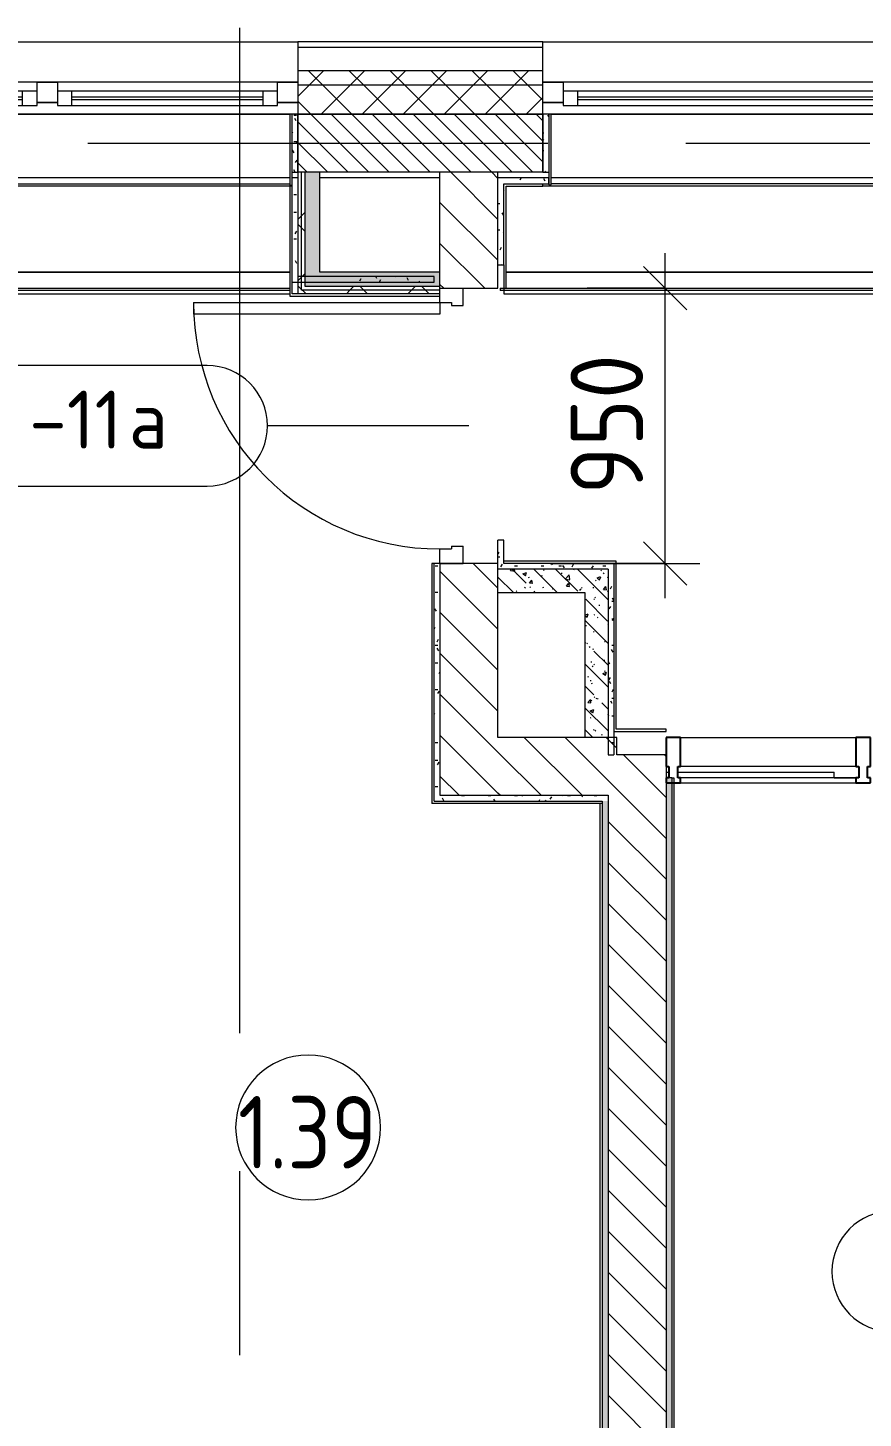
# Model space of a CAD drawing. Header units: millimetres. Extents: x 35848 to 85156, y -2706 to 28205.
# Drawn here: x 55928 to 58810, y 22601 to 27398 of the extents above; entities that cross this region are included whole.
import ezdxf

# ---------------------------------------------------------------- set-up
doc = ezdxf.new("R2010")
doc.units = ezdxf.units.MM
doc.linetypes.add('Осевая', pattern=[3175, 635, -476.25, 1587.5, -476.25])
for name, color, linetype, lineweight in [('A-ANNO-DIMS', 7, 'Continuous', 9), ('A-ANNO-DIMS-100', 7, 'Continuous', 9), ('A-AREA-IDEN', 7, 'Continuous', 9), ('A-DOOR-IDEN', 7, 'Continuous', 9), ('A-GLAZ', 7, 'Continuous', 9), ('A-GLAZ-1', 7, 'Continuous', 13), ('A-GLAZ-CWMG', 7, 'Continuous', 9), ('A-GLAZ-CWMG-1', 7, 'Continuous', 25), ('A-WALL', 7, 'Continuous', 9), ('I-WALL', 7, 'Continuous', 9), ('Оси', 7, 'Continuous', 9), ('Оси-2', 7, 'Осевая', 9)]:
    doc.layers.add(name, color=color, linetype=linetype, lineweight=lineweight)
for name, color, linetype, lineweight, true_color in [('A-DOOR-1', 1, 'Continuous', 9, 0xff0000), ('A-DOOR-2', 1, 'Continuous', 13, 0xff0000), ('A-DOOR-FRAM-1', 1, 'Continuous', 13, 0xff0000), ('A-WALL-1', 7, 'Continuous', 9, 0x3c3c3c), ('A-WALL-FNSH-1', 7, 'Continuous', 9, 0x3c3c3c)]:
    doc.layers.add(name, color=color, linetype=linetype, lineweight=lineweight, true_color=true_color)
doc.styles.add('GOST Common', font='GOST_Common.ttf', dxfattribs={"height": 200})
doc.styles.add('GOST Common_1', font='GOST_Common.ttf', dxfattribs={"width": 0.9, "height": 250})
doc.styles.add('ISOCPEUR', font='isocpeur.ttf', dxfattribs={"width": 0.9, "height": 250})
doc.dimstyles.new('ISO-2_5_0_9К_БОЛЬШОЙ', dxfattribs={"dimscale": 304.8, "dimtxt": 248.995294, "dimasz": 0.492126, "dimexe": 0.393701, "dimexo": 0.984252, "dimgap": 0, "dimtad": 1, "dimdec": 0, "dimrnd": 10, "dimzin": 0, "dimdsep": 46, "dimtxsty": 'ISOCPEUR', "dimblk1": 'OBLIQUE', "dimblk2": 'OBLIQUE', "dimsah": 1, "dimcen": 0.09, "dimdle": 0.393701, "dimazin": 0, "dimtfac": 1, "dimtdec": 4, "dimtix": 1, "dimtmove": 0, "dimatfit": 3, "dimfxl": 1, "dimtvp": 1, "dimtolj": 1, "dimtzin": 0, "dimarcsym": 2})
pattern_1 = [(135, (0, 0), (-70.71068, -70.71068), [])]
pattern_2 = [(45, (0, 0), (-70.71068, 70.71068), []), (135, (0, 0), (-70.71068, -70.71068), [])]
pattern_3 = [(135, (0, 0), (-75.43415, -75.43415), [106.68, -17.78, 3.556, -17.78]), (135, (0, 75.39), (-75.43415, -75.43415), []), (50, (0, 0), (127.52922, -11.15758), [13.335, -146.685]), (355, (0, 0), (-24.66966, 133.74002), [10.668, -117.348]), (100.451, (10.63, -0.93), (102.85973, 122.58178), [11.333, -124.663]), (46.184, (0, 35.56), (189.75516, -29.43036), [20.002, -220.027]), (96.636, (15.81, 33.1), (166.1822, 173.1996), [17, -186.995]), (351.184, (0, 35.56), (166.18393, 173.1976), [16.002, -176.022]), (21, (17.78, 26.67), (106.13027, -71.58603), [13.335, -146.685]), (326, (17.78, 26.67), (43.26188, 128.93175), [10.668, -117.348]), (71.451, (26.62, 20.7), (149.39198, 57.34505), [11.333, -124.663]), (37.5, (0, 0), (2.162228, 59.188357), [3.353, -112.573, 3.353, -115.773, -117.793]), (37.5, (0, 0), (2.162228, 59.188357), [-235.052, 3.353, -114.44]), (7.5, (0, 0), (46.77386, 70.12615), [3.353, -64.567, 3.353, -109.906, -44.894]), (7.5, (0, 0), (46.77386, 70.12615), [-181.178, 3.353, -41.542]), (327.5, (-39.65, 0), (94.91367, -4.010093), [3.353, -41.097, 3.353, -135.331, -184.023]), (327.5, (-39.65, 0), (94.91367, -4.010093), [-183.134, 3.353, -180.67]), (317.5, (-57.43, 0), (103.69057, 17.79882), [3.353, -54.432, 3.353, -88.748, -130.683]), (317.5, (-57.43, 0), (103.69057, 17.79882), [-149.885, 3.353, -127.33])]
pattern_4 = [(0, (0, 0), (121.92, 30.48), [10.058, -81.382, 10.058, -81.382, -487.68]), (0, (0, 0), (121.92, 30.48), [-182.88, 10.058, -172.822, 10.058, -81.382, -213.36]), (0, (0, 0), (121.92, 30.48), [-457.2, 10.058, -50.902, 10.058, -142.342]), (120, (45.72, 15.24), (-87.356454, 90.345817), [10.058, -81.382, 10.058, -81.382, -487.68]), (120, (45.72, 15.24), (-87.356454, 90.345817), [-182.88, 10.058, -172.822, 10.058, -81.382, -213.36]), (120, (45.72, 15.24), (-87.356454, 90.345817), [-457.2, 10.058, -50.902, 10.058, -142.342]), (240, (60.96, 76.2), (-34.563546, -120.825817), [10.058, -81.382, 10.058, -81.382, -487.68]), (240, (60.96, 76.2), (-34.563546, -120.825817), [-182.88, 10.058, -172.822, 10.058, -81.382, -213.36]), (240, (60.96, 76.2), (-34.563546, -120.825817), [-457.2, 10.058, -50.902, 10.058, -142.342])]
pattern_5 = [(45, (0, 0), (-106.066, 106.066), []), (135, (0, 0), (-106.066, -106.066), [])]

# ---------------------------------------------------------------- blocks, each defined once
blk = doc.blocks.new('Прямоугольный импост - Импост структурный с накладкой - 160мм Темный-32302292-План заполнения и маркировки дверных проемов 1 этажа в осях 12-23')
at = {"layer": 'A-GLAZ-CWMG-1'}
for p, q in [((-50, 40), (-50, 140)), ((-50, 140), (0, 140)), ((0, 140), (0, 40)), ((-40, 40), (-50, 40)), ((-50, -17), (-50, 0)), ((-50, 0), (-40, 0)), ((-40, 0), (-40, 40)), ((-10, 40), (-10, 0)), ((0, 40), (-10, 40)), ((-10, 0), (0, 0)), ((0, 0), (0, -17)), ((0, -17), (-50, -17))]:
    blk.add_line(p, q, dxfattribs=at)
blk = doc.blocks.new('110_Дверь_СКБ_1Ст_Внутренняя1 - Д-11л 950х2100-32173567-План заполнения и маркировки дверных проемов 1 этажа в осях 12-23')
at = {"layer": 'A-DOOR-1'}
blk.add_arc((437.5, 100), 850, 90, 180, dxfattribs=at)
at = {"layer": 'A-DOOR-2'}
for p, q in [((437.5, 950), (397.5, 950)), ((397.5, 100), (397.5, 950)), ((437.5, 950), (437.5, 100)), ((437.5, 100), (397.5, 100))]:
    blk.add_line(p, q, dxfattribs=at)
at = {"layer": 'A-DOOR-FRAM-1'}
for p, q in [((-462.5, 100), (-462.5, 20)), ((-462.5, 100), (-412.5, 100)), ((-412.5, 100), (-412.5, 60)), ((437.5, 100), (437.5, 60)), ((437.5, 100), (487.5, 100)), ((487.5, 100), (487.5, 20)), ((-402.5, 60), (-412.5, 60)), ((-402.5, 60), (-402.5, 20)), ((427.5, 60), (427.5, 20)), ((437.5, 60), (427.5, 60)), ((-462.5, 20), (-402.5, 20)), ((427.5, 20), (487.5, 20))]:
    blk.add_line(p, q, dxfattribs=at)
blk = doc.blocks.new('PNS_Панель прямоугольная - Нр_Стекло - 40мм-32305525-План заполнения и маркировки дверных проемов 1 этажа в осях 12-23')
at = {"layer": 'A-GLAZ'}
for p, q in [((-312.5, 0), (312.5, 0)), ((-227.5, 0), (-302.5, 0)), ((-302.5, -40), (302.5, -40))]:
    blk.add_line(p, q, dxfattribs=at)
blk = doc.blocks.new('Прямоугольный импост - Импост структурный с накладкой - 160мм Темный-32302294-План заполнения и маркировки дверных проемов 1 этажа в осях 12-23')
at = {"layer": 'A-GLAZ-CWMG-1'}
for p, q in [((-25, 40), (-25, 140)), ((-25, 140), (25, 140)), ((25, 140), (25, 40)), ((-15, 40), (-25, 40)), ((-25, -17), (-25, 0)), ((-25, 0), (-15, 0)), ((-15, 0), (-15, 40)), ((15, 40), (15, 0)), ((25, 40), (15, 40)), ((15, 0), (25, 0)), ((25, 0), (25, -17)), ((25, -17), (-25, -17))]:
    blk.add_line(p, q, dxfattribs=at)
blk = doc.blocks.new('Прямоугольный импост - Импост структурный с накладкой - 160мм Темный-32305521-План заполнения и маркировки дверных проемов 1 этажа в осях 12-23')
at = {"layer": 'A-GLAZ-CWMG'}
for p, q in [((58180, 24950), (58785, 24950)), ((58180, 24793), (58785, 24793))]:
    blk.add_line(p, q, dxfattribs=at)
blk = doc.blocks.new('120_Окно_СКБ_2Ст - 120_Окно_СКБ_2Ст 2100х2400 _мал створка справа_-19092174-План заполнения и маркировки дверных проемов 1 этажа в осях 12-23')
at = {"layer": 'A-GLAZ'}
for p, q in [((1050, -5), (-1050, -5)), ((-1050, -75), (-980, -75)), ((-930, -55), (100, -55)), ((100, -65), (-930, -65)), ((150, -75), (220, -75)), ((270, -55), (930, -55)), ((930, -65), (270, -65)), ((980, -75), (1050, -75))]:
    blk.add_line(p, q, dxfattribs=at)
at = {"layer": 'A-GLAZ-1'}
for p, q in [((-1050, -75), (-1050, -5)), ((-1050, -5), (-980, -5)), ((-980, -5), (-980, -75)), ((150, -35), (-980, -35)), ((-980, -35), (-980, -85)), ((-930, -85), (-930, -35)), ((100, -85), (100, -35)), ((150, -75), (150, -5)), ((150, -5), (220, -5)), ((150, -85), (150, -35)), ((220, -5), (220, -75)), ((980, -35), (220, -35)), ((220, -35), (220, -85)), ((270, -85), (270, -35)), ((930, -85), (930, -35)), ((980, -75), (980, -5)), ((980, -5), (1050, -5)), ((980, -85), (980, -35)), ((1050, -5), (1050, -75)), ((-980, -75), (-1050, -75)), ((-980, -85), (150, -85)), ((220, -75), (150, -75)), ((220, -85), (980, -85)), ((1050, -75), (980, -75))]:
    blk.add_line(p, q, dxfattribs=at)
blk = doc.blocks.new('120_Окно_СКБ_2Ст - 120_Окно_СКБ_2Ст 2300х2400 _мал створка справа_-19949978-План заполнения и маркировки дверных проемов 1 этажа в осях 12-23')
at = {"layer": 'A-GLAZ'}
for p, q in [((1150, -5), (-1150, -5)), ((-1150, -75), (-1080, -75)), ((-1030, -55), (200, -55)), ((200, -65), (-1030, -65)), ((250, -75), (320, -75)), ((370, -55), (1030, -55)), ((1030, -65), (370, -65)), ((1080, -75), (1150, -75))]:
    blk.add_line(p, q, dxfattribs=at)
at = {"layer": 'A-GLAZ-1'}
for p, q in [((-1150, -75), (-1150, -5)), ((-1150, -5), (-1080, -5)), ((-1080, -5), (-1080, -75)), ((250, -35), (-1080, -35)), ((-1080, -35), (-1080, -85)), ((-1030, -85), (-1030, -35)), ((200, -85), (200, -35)), ((250, -75), (250, -5)), ((250, -5), (320, -5)), ((250, -85), (250, -35)), ((320, -5), (320, -75)), ((1080, -35), (320, -35)), ((320, -35), (320, -85)), ((370, -85), (370, -35)), ((1030, -85), (1030, -35)), ((1080, -75), (1080, -5)), ((1080, -5), (1150, -5)), ((1080, -85), (1080, -35)), ((1150, -5), (1150, -75)), ((-1080, -75), (-1150, -75)), ((-1080, -85), (250, -85)), ((320, -75), (250, -75)), ((320, -85), (1080, -85)), ((1150, -75), (1080, -75))]:
    blk.add_line(p, q, dxfattribs=at)
blk = doc.blocks.new('Зашивка приборов отопления8 - Зашивка приборов отопления-33277697-План заполнения и маркировки дверных проемов 1 этажа в осях 12-23')
at = {"layer": 'A-WALL'}
for p, q in [((54112, 26880), (52068, 26880)), ((52060.5, 26860), (52060.5, 26852)), ((52068, 26555), (54112, 26555)), ((54112, 26555), (52068, 26555)), ((52068, 26480), (54112, 26480))]:
    blk.add_line(p, q, dxfattribs=at)
blk = doc.blocks.new('Зашивка приборов отопления9 - Зашивка приборов отопления-33277916-План заполнения и маркировки дверных проемов 1 этажа в осях 12-23')
at = {"layer": 'A-WALL'}
for p, q in [((53977, 26880), (51733, 26880)), ((51578, 26555), (54132, 26555)), ((54132, 26555), (51578, 26555)), ((51570, 26500), (51570, 26480)), ((51570, 26480), (54132, 26480))]:
    blk.add_line(p, q, dxfattribs=at)
blk = doc.blocks.new('М_двери - Типоразмер_рамка-25223575-План заполнения и маркировки дверных проемов 1 этажа в осях 12-23')
at = {"layer": 'A-DOOR-IDEN'}
for p, q in [((4.496, 2.08), (-4.496, 2.08)), ((-4.496, -2.08), (4.496, -2.08))]:
    blk.add_line(p, q, dxfattribs=at)
for centre, start, end in [((-4.496, 0), 90, 270), ((4.496, 0), 270, 90)]:
    blk.add_arc(centre, 2.08, start, end, dxfattribs=at)
blk = doc.blocks.new('Марка_Помещения - Номер-25198446-План заполнения и маркировки дверных проемов 1 этажа в осях 12-23')
at = {"layer": 'A-AREA-IDEN'}
for start, end in [(360, 180), (180, 360)]:
    blk.add_arc((0, 0), 2.5, start, end, dxfattribs=at)
blk = doc.blocks.new('DIMBLOCK76-План заполнения и маркировки дверных проемов 1 этажа в осях 12-23')
at = {"layer": 'A-ANNO-DIMS-100'}
for p, q in [((58127, 25430), (58127, 26620)), ((57858, 26500), (58247, 26500)), ((58127, 26500), (57858, 26500)), ((57730, 25550), (58247, 25550)), ((58127, 25550), (57730, 25550))]:
    blk.add_line(p, q, dxfattribs=at)
at = {"layer": 'A-ANNO-DIMS-100', "lineweight": 20}
for p, q in [((58127, 26500), (58052, 26575)), ((58127, 26500), (58202, 26425)), ((58127, 25550), (58052, 25625)), ((58127, 25550), (58202, 25475))]:
    blk.add_line(p, q, dxfattribs=at)
at = {"layer": 'A-ANNO-DIMS-100', "color": 0, "insert": (57800.4, 25788), "char_height": 250, "width": 568.858, "attachment_point": 1, "rotation": 90, "line_spacing_factor": 1.149209, "style": 'ISOCPEUR'}
blk.add_mtext('950', dxfattribs=at)
blk = doc.blocks.new('_Oblique')
at = {"color": 0, "linetype": 'ByBlock', "lineweight": -2}
blk.add_line((-0.5, -0.5), (0.5, 0.5), dxfattribs=at)

msp = doc.modelspace()

# ---------------------------------------------------------------- hatches: boundary and pattern name
at = {"layer": 'A-WALL'}
h = msp.add_hatch(dxfattribs=at)
h.set_pattern_fill('FP_17', color=256, style=0, pattern_type=2)
h.set_pattern_definition(pattern_2)
h.paths.add_polyline_path([(84510.7, 27200), (84510.7, 27250), (80350, 27250), (80350, 27200), (83385.8, 27200)])
h.paths.add_polyline_path([(70313.8, 27200), (70810, 27200), (70810, 27250), (68210, 27250), (68210, 27200), (68861.3, 27200)])
h.paths.add_polyline_path([(73218.7, 27200), (74250, 27200), (74250, 27250), (72910, 27250), (72910, 27200)])
h.paths.add_polyline_path([(77250, 27200), (77250, 27250), (76350, 27250), (76350, 27200), (76849.8, 27200)])
h.paths.add_polyline_path([(57241.7, 27200), (57705, 27200), (57705, 27250), (56860, 27250), (56860, 27200)])
h.paths.add_polyline_path([(66682.6, 27200), (67110, 27200), (67110, 27250), (66160, 27250), (66160, 27200)])
h.paths.add_polyline_path([(60005, 27200), (61060, 27200), (61060, 27250), (60005, 27250)])
h.paths.add_polyline_path([(54760, 27200), (54760, 27250), (53860, 27250), (53860, 27200), (54336.8, 27200)])
h.paths.add_polyline_path([(51760, 27200), (51760, 27250), (50860, 27250), (50860, 27200), (51431.9, 27200)])
h.paths.add_polyline_path([(48527, 27200), (48760, 27200), (48760, 27250), (47660, 27250), (47660, 27200), (47800.7, 27200)])
h.paths.add_polyline_path([(44169.6, 27200), (44560, 27200), (44560, 27250), (42160, 27250), (42160, 27200), (42717.1, 27200)])
h = msp.add_hatch(dxfattribs=at)
h.set_pattern_fill('FP_17', color=256, style=0, pattern_type=2)
h.set_pattern_definition(pattern_2)
h.paths.add_polyline_path([(84510.7, 27100), (84510.7, 27200), (80350, 27200), (80350, 27100), (83385.8, 27100)])
h.paths.add_polyline_path([(76849.8, 27100), (77250, 27100), (77250, 27200), (76350, 27200), (76350, 27100), (76750, 27100)])
h.paths.add_polyline_path([(70310, 27100), (70810, 27100), (70810, 27200), (68210, 27200), (68210, 27100), (68861.3, 27100)])
h.paths.add_polyline_path([(72910, 27100), (74250, 27100), (74250, 27200), (72910, 27200)])
h.paths.add_polyline_path([(66760, 27100), (67110, 27100), (67110, 27200), (66160, 27200), (66160, 27100), (66682.6, 27100)])
h.paths.add_polyline_path([(61060, 27100), (61060, 27200), (60005, 27200), (60005, 27100), (60872.8, 27100)])
h.paths.add_polyline_path([(51431.9, 27100), (51760, 27100), (51760, 27200), (50860, 27200), (50860, 27100)])
h.paths.add_polyline_path([(54160, 27100), (54760, 27100), (54760, 27200), (53860, 27200), (53860, 27100)])
h.paths.add_polyline_path([(57241.7, 27100), (57705, 27100), (57705, 27200), (56860, 27200), (56860, 27100)])
h.paths.add_polyline_path([(48160, 27100), (48760, 27100), (48760, 27200), (47660, 27200), (47660, 27100), (47800.7, 27100)])
h.paths.add_polyline_path([(44560, 27100), (44560, 27200), (42160, 27200), (42160, 27100), (44169.6, 27100)])
h = msp.add_hatch(dxfattribs=at)
h.set_pattern_fill('FP_21', color=256, style=0, pattern_type=2)
h.set_pattern_definition([(135, (0, 0), (-35.35534, -35.35534), [])])
h.paths.add_polyline_path([(74040, 26900), (74250, 26900), (74250, 27100), (74040, 27100)])
h.paths.add_polyline_path([(73540, 26900), (73540, 27100), (72910, 27100), (72910, 26900), (73218.7, 26900)])
h.paths.add_polyline_path([(80650, 26900), (80650, 27100), (80350, 27100), (80350, 26900), (80480.9, 26900)])
h.paths.add_polyline_path([(76350, 26900), (76750, 26900), (76750, 27100), (76350, 27100)])
h.paths.add_polyline_path([(66760, 26900), (67060, 26900), (67060, 27100), (66760, 27100)])
h.paths.add_polyline_path([(68410, 26900), (70310, 26900), (70310, 27100), (68206, 27100), (68206, 26900), (68310, 26900)])
h.paths.add_polyline_path([(57550, 26900), (57705, 26900), (57705, 27100), (56860, 27100), (56860, 26900), (57350, 26900)])
h.paths.add_polyline_path([(60146.6, 26900), (60160, 26900), (60160, 27100), (60005, 27100), (60005, 26900)])
h.paths.add_polyline_path([(60872.8, 26900), (61060, 26900), (61060, 27100), (60760, 27100), (60760, 26900)])
h.paths.add_polyline_path([(53860, 26900), (54160, 26900), (54160, 27100), (53860, 27100), (53860, 26965.3)])
h.paths.add_polyline_path([(51760, 26900), (51760, 27100), (50860, 27100), (50860, 26900), (51600, 26900)])
h.paths.add_polyline_path([(47800.7, 26900), (48160, 26900), (48160, 27100), (47660, 27100), (47660, 26900)])
h.paths.add_polyline_path([(44169.6, 26900), (44560, 26900), (44560, 27100), (42760, 27100), (42760, 26900), (42780, 26900)])
at = {"layer": 'I-WALL'}
h = msp.add_hatch(dxfattribs=at)
h.set_pattern_fill('FP_58', color=256, style=0, pattern_type=2)
h.set_pattern_definition(pattern_4)
h.paths.add_polyline_path([(56840, 26900), (56860, 26900), (56860, 27100), (56840, 27100), (56840, 26965.3)])
h = msp.add_hatch(dxfattribs=at)
h.set_pattern_fill('FP_58', color=256, style=0, pattern_type=2)
h.set_pattern_definition(pattern_4)
h.paths.add_polyline_path([(57705, 26900), (57725, 26900), (57725, 27100), (57705, 27100), (57705, 26965.3)])
h = msp.add_hatch(dxfattribs=at)
h.set_pattern_fill('FP_58', color=256, style=0, pattern_type=2)
h.set_pattern_definition(pattern_4)
h.paths.add_polyline_path([(56860, 26540), (56860, 26880), (56840, 26880), (56840, 26540)])
h = msp.add_hatch(dxfattribs=at)
h.set_pattern_fill('FP_59', color=256, style=0, pattern_type=2)
h.set_pattern_definition(pattern_5)
h.paths.add_polyline_path([(56872.5, 26480), (56872.5, 26900), (56860, 26900), (56860, 26480)])
h = msp.add_hatch(dxfattribs=at)
h.set_pattern_fill('FP_59', color=256, style=0, pattern_type=2)
h.set_pattern_definition(pattern_5)
h.paths.add_polyline_path([(56872.5, 26492.5), (56885, 26492.5), (56885, 26900), (56872.5, 26900)])
for points in [[(56935, 26505), (56935, 26900), (56885, 26900), (56885, 26505)], [(56935, 26505), (57350, 26505), (57350, 26555), (56935, 26555)]]:
    msp.add_hatch(color=256, dxfattribs=at).paths.add_polyline_path(points)
h = msp.add_hatch(dxfattribs=at)
h.set_pattern_fill('FP_20', color=256, style=0, pattern_type=2)
h.set_pattern_definition(pattern_1)
h.paths.add_polyline_path([(57350, 24750), (57550, 24750), (57550, 25550), (57350, 25550), (57350, 25341.4)])
h.paths.add_polyline_path([(57550, 26500), (57550, 26900), (57350, 26900), (57350, 26500)])
h = msp.add_hatch(dxfattribs=at)
h.set_pattern_fill('FP_58', color=256, style=0, pattern_type=2)
h.set_pattern_definition(pattern_4)
h.paths.add_polyline_path([(60146.6, 26860), (60160, 26860), (60160, 26880), (59985, 26880), (59985, 26860), (60140, 26860)])
h.paths.add_polyline_path([(57578, 26860), (57725, 26860), (57725, 26880), (57550, 26880), (57550, 26860), (57570, 26860)])
h = msp.add_hatch(dxfattribs=at)
h.set_pattern_fill('FP_58', color=256, style=0, pattern_type=2)
h.set_pattern_definition(pattern_4)
h.paths.add_polyline_path([(57570, 25550), (57570, 25630), (57550, 25630), (57550, 25550)])
h.paths.add_polyline_path([(57550, 26580), (57570, 26580), (57570, 26860), (57550, 26860)])
h = msp.add_hatch(dxfattribs=at)
h.set_pattern_fill('FP_58', color=256, style=0, pattern_type=2)
h.set_pattern_definition(pattern_4)
h.paths.add_polyline_path([(57241.7, 26520), (57330, 26520), (57330, 26540), (56840, 26540), (56840, 26520)])
h = msp.add_hatch(dxfattribs=at)
h.set_pattern_fill('FP_59', color=256, style=0, pattern_type=2)
h.set_pattern_definition(pattern_5)
h.paths.add_polyline_path([(57350, 26480), (57350, 26492.5), (56872.5, 26492.5), (56872.5, 26480), (57241.7, 26480)])
h = msp.add_hatch(dxfattribs=at)
h.set_pattern_fill('FP_59', color=256, style=0, pattern_type=2)
h.set_pattern_definition(pattern_5)
h.paths.add_polyline_path([(56885, 26492.5), (57350, 26492.5), (57350, 26505), (56885, 26505)])
h = msp.add_hatch(dxfattribs=at)
h.set_pattern_fill('FP_58', color=256, style=0, pattern_type=2)
h.set_pattern_definition(pattern_4)
h.paths.add_polyline_path([(57330, 24750), (57350, 24750), (57350, 25550), (57330, 25550), (57330, 25341.4)])
h = msp.add_hatch(dxfattribs=at)
h.set_pattern_fill('FP_58', color=256, style=0, pattern_type=2)
h.set_pattern_definition(pattern_4)
h.paths.add_polyline_path([(57550, 25530), (57930, 25530), (57930, 25550), (57550, 25550)])
h = msp.add_hatch(dxfattribs=at)
h.set_pattern_fill('FP_22', color=256, style=0, pattern_type=2)
h.set_pattern_definition(pattern_3)
h.paths.add_polyline_path([(57550, 25450), (57850, 25450), (57850, 25530), (57550, 25530)])
h = msp.add_hatch(dxfattribs=at)
h.set_pattern_fill('FP_22', color=256, style=0, pattern_type=2)
h.set_pattern_definition(pattern_3)
h.paths.add_polyline_path([(57850, 24950), (57930, 24950), (57930, 25530), (57850, 25530), (57850, 25341.4)])
h = msp.add_hatch(dxfattribs=at)
h.set_pattern_fill('FP_58', color=256, style=0, pattern_type=2)
h.set_pattern_definition(pattern_4)
h.paths.add_polyline_path([(57930, 24890), (57950, 24890), (57950, 25550), (57930, 25550), (57930, 25341.4)])
h = msp.add_hatch(dxfattribs=at)
h.set_pattern_fill('FP_20', color=256, style=0, pattern_type=2)
h.set_pattern_definition(pattern_1)
h.paths.add_polyline_path([(57930, 24750), (57930, 24890), (57960, 24890), (57960, 24950), (57550, 24950), (57550, 24750)])
h = msp.add_hatch(dxfattribs=at)
h.set_pattern_fill('FP_20', color=256, style=0, pattern_type=2)
h.set_pattern_definition(pattern_1)
h.paths.add_polyline_path([(58130, 20720), (58130, 24890), (57930, 24890), (57930, 20720)])
h = msp.add_hatch(dxfattribs=at)
h.set_pattern_fill('FP_58', color=256, style=0, pattern_type=2)
h.set_pattern_definition(pattern_4)
h.paths.add_polyline_path([(58150, 18720), (58150, 19320), (58130, 19320), (58130, 18720)])
h.paths.add_polyline_path([(58150, 20420), (58150, 24810), (58130, 24810), (58130, 20420)])
h = msp.add_hatch(dxfattribs=at)
h.set_pattern_fill('FP_58', color=256, style=0, pattern_type=2)
h.set_pattern_definition(pattern_4)
h.paths.add_polyline_path([(57330, 24730), (57930, 24730), (57930, 24750), (57330, 24750)])
h = msp.add_hatch(dxfattribs=at)
h.set_pattern_fill('FP_58', color=256, style=0, pattern_type=2)
h.set_pattern_definition(pattern_4)
h.paths.add_polyline_path([(57910, 20740), (57930, 20740), (57930, 24730), (57910, 24730), (57910, 20748)])

# ---------------------------------------------------------------- linework, layer by layer
at = {"layer": 'A-DOOR-IDEN'}
msp.add_line((57450, 26025), (56754.8, 26025), dxfattribs=at)
at = {"layer": 'A-WALL'}
for p, q in [((54760, 27350), (56860, 27350)), ((57705, 27350), (60005, 27350)), ((57705, 27330), (56860, 27330)), ((57705, 27250), (56860, 27250)), ((57705, 27200), (56860, 27200)), ((56832, 27100), (54788, 27100)), ((57705, 27100), (56860, 27100)), ((56860, 27100), (57705, 27100)), ((59977, 27100), (57733, 27100)), ((56840, 26520), (56840, 26880)), ((56872.5, 26492.5), (56872.5, 26900)), ((56885, 26505), (56885, 26900)), ((57570, 26580), (57570, 26860)), ((57350, 26492.5), (56872.5, 26492.5)), ((57350, 26505), (56885, 26505)), ((57350, 25550), (57350, 24750)), ((57950, 25550), (57950, 24890)), ((57930, 24890), (57950, 24890)), ((58150, 24809), (58150, 20420)), ((57330, 24730), (57910, 24730)), ((57910, 24730), (57910, 20740))]:
    msp.add_line(p, q, dxfattribs=at)
at = {"layer": 'A-WALL-1'}
for p, q in [((56860, 27330), (56860, 27100)), ((57705, 27100), (57705, 27330)), ((56860, 27100), (56840, 27100)), ((56860, 27100), (56860, 26480)), ((56860, 26900), (56860, 27100)), ((57705, 26900), (57705, 27100)), ((57725, 27100), (57705, 27100)), ((57705, 27100), (57705, 26900)), ((56840, 26900), (56860, 26900)), ((56860, 26880), (56840, 26880)), ((57705, 26900), (56860, 26900)), ((56935, 26555), (56935, 26900)), ((57350, 26480), (57350, 26900)), ((57550, 26500), (57550, 26900)), ((57725, 26880), (57550, 26880)), ((57705, 26900), (57725, 26900)), ((57725, 26860), (57725, 26880)), ((57570, 26860), (57725, 26860)), ((57550, 26580), (57570, 26580)), ((57330, 26540), (56860, 26540)), ((57350, 26555), (56935, 26555)), ((57330, 26520), (57330, 26540)), ((56840, 26520), (57330, 26520)), ((57350, 26500), (57550, 26500)), ((57550, 24950), (57550, 25630)), ((57570, 25630), (57550, 25630)), ((57570, 25550), (57570, 25630)), ((57550, 25550), (57330, 25550)), ((57930, 25530), (57550, 25530)), ((57950, 25550), (57570, 25550)), ((57930, 25530), (57930, 24890)), ((57550, 25450), (57850, 25450)), ((57850, 25450), (57850, 24950)), ((57960, 24950), (57550, 24950)), ((57960, 24890), (57960, 24950)), ((58130, 24890), (57960, 24890)), ((58130, 24890), (58130, 20420)), ((58150, 24810), (58130, 24810)), ((58150, 24809), (58150, 24810)), ((57350, 24750), (57930, 24750)), ((57930, 24750), (57930, 20720))]:
    msp.add_line(p, q, dxfattribs=at)
at = {"layer": 'A-WALL-FNSH-1'}
for p, q in [((57705, 27350), (56860, 27350)), ((56860, 27350), (56860, 27330)), ((57705, 27330), (57705, 27350)), ((56840, 27100), (56832, 27100)), ((56832, 27100), (56832, 26855)), ((56840, 26855), (56840, 27100)), ((57733, 27100), (57725, 27100)), ((57725, 27100), (57725, 26856)), ((57733, 26856), (57733, 27100)), ((56832, 26855), (56840, 26855)), ((56832, 26852), (56832, 26472)), ((56840, 26852), (56832, 26852)), ((57578, 26852), (57705, 26852)), ((57578, 26500), (57578, 26852)), ((57705, 26852), (57705, 26860)), ((57725, 26856), (57733, 26856)), ((57570, 26580), (57570, 26500)), ((56840, 26480), (56840, 26520)), ((57350, 26480), (56840, 26480)), ((57350, 26472), (57350, 26480)), ((57570, 26500), (57578, 26500)), ((56832, 26472), (57350, 26472)), ((57330, 25550), (57322, 25550)), ((57322, 25550), (57322, 24722)), ((57330, 24730), (57330, 25550)), ((57958, 25558), (57570, 25558)), ((57958, 24978), (57958, 25558)), ((57950, 24970), (58130, 24970)), ((58130, 24978), (57958, 24978)), ((58130, 24970), (58130, 24978)), ((58158, 24809), (58150, 24809)), ((58158, 20420), (58158, 24809)), ((57910, 24722), (57322, 24722)), ((57902, 24722), (57902, 20748))]:
    msp.add_line(p, q, dxfattribs=at)
at = {"layer": 'I-WALL'}
for p, q in [((54788, 27100), (56832, 27100)), ((57733, 27100), (59977, 27100)), ((56832, 26880), (54788, 26880)), ((57350, 26880), (56935, 26880)), ((59977, 26880), (57733, 26880)), ((54788, 26860), (56832, 26860)), ((56832, 26852), (54788, 26852)), ((60005, 26852), (57705, 26852)), ((59977, 26860), (57733, 26860)), ((54788, 26500), (56832, 26500)), ((56832, 26492), (54788, 26492)), ((57558, 26500), (57570, 26500)), ((57558, 26500), (57558, 26492)), ((60132, 26492), (57558, 26492)), ((57578, 26500), (60132, 26500)), ((58130, 24830), (58140, 24830)), ((58170, 24830), (58710, 24830)), ((58710, 24810), (58180, 24810)), ((58710, 24810), (58710, 24830))]:
    msp.add_line(p, q, dxfattribs=at)
at = {"layer": 'Оси'}
msp.add_line((56660, 24898.1), (56660, 27398.1), dxfattribs=at)
at = {"layer": 'Оси-2'}
for p, q in [((39148.5, 27000), (82060, 27000)), ((56660, 593.7), (56660, 24898.1))]:
    msp.add_line(p, q, dxfattribs=at)

# ---------------------------------------------------------------- block references
at = {"layer": 'A-AREA-IDEN', "xscale": 99.99999999999993, "yscale": 99.99999999999993, "zscale": 99.99999999999993}
msp.add_blockref('Марка_Помещения - Номер-25198446-План заполнения и маркировки дверных проемов 1 этажа в осях 12-23', (56895, 23604.1), dxfattribs=at)
at = {"layer": 'A-DOOR-1', "rotation": 89.99999999999991}
msp.add_blockref('110_Дверь_СКБ_1Ст_Внутренняя1 - Д-11л 950х2100-32173567-План заполнения и маркировки дверных проемов 1 этажа в осях 12-23', (57450, 26012.5), dxfattribs=at)
at = {"layer": 'A-DOOR-IDEN', "xscale": 99.99999999999993, "yscale": 99.99999999999993, "zscale": 99.99999999999993}
for p in [(56097.2, 26025), (59360, 23107.2)]:
    msp.add_blockref('М_двери - Типоразмер_рамка-25223575-План заполнения и маркировки дверных проемов 1 этажа в осях 12-23', p, dxfattribs=at)
at = {"layer": 'A-GLAZ'}
for name, p in [('120_Окно_СКБ_2Ст - 120_Окно_СКБ_2Ст 2100х2400 _мал створка справа_-19092174-План заполнения и маркировки дверных проемов 1 этажа в осях 12-23', (55810, 27215)), ('120_Окно_СКБ_2Ст - 120_Окно_СКБ_2Ст 2300х2400 _мал створка справа_-19949978-План заполнения и маркировки дверных проемов 1 этажа в осях 12-23', (58855, 27215))]:
    msp.add_blockref(name, p, dxfattribs=at)
at = {"layer": 'A-GLAZ', "rotation": 180}
msp.add_blockref('PNS_Панель прямоугольная - Нр_Стекло - 40мм-32305525-План заполнения и маркировки дверных проемов 1 этажа в осях 12-23', (58482.5, 24810), dxfattribs=at)
at = {"layer": 'A-GLAZ-CWMG', "extrusion": (0, 0, -1)}
for name, p in [('Прямоугольный импост - Импост структурный с накладкой - 160мм Темный-32302292-План заполнения и маркировки дверных проемов 1 этажа в осях 12-23', (-58130, 24810)), ('Прямоугольный импост - Импост структурный с накладкой - 160мм Темный-32302294-План заполнения и маркировки дверных проемов 1 этажа в осях 12-23', (-58810, 24810))]:
    msp.add_blockref(name, p, dxfattribs=at)
at = {"layer": 'A-GLAZ-CWMG'}
msp.add_blockref('Прямоугольный импост - Импост структурный с накладкой - 160мм Темный-32305521-План заполнения и маркировки дверных проемов 1 этажа в осях 12-23', (0, 0), dxfattribs=at)
at = {"layer": 'A-WALL'}
for name, p in [('Зашивка приборов отопления8 - Зашивка приборов отопления-33277697-План заполнения и маркировки дверных проемов 1 этажа в осях 12-23', (2720, 0)), ('Зашивка приборов отопления9 - Зашивка приборов отопления-33277916-План заполнения и маркировки дверных проемов 1 этажа в осях 12-23', (6000, 0))]:
    msp.add_blockref(name, p, dxfattribs=at)

# ---------------------------------------------------------------- texts
at = {"layer": 'A-AREA-IDEN', "insert": (56653.1, 23712.6), "char_height": 250, "width": 606.076, "attachment_point": 1, "style": 'GOST Common_1'}
msp.add_mtext('1.39', dxfattribs=at)
at = {"layer": 'A-DOOR-IDEN', "char_height": 200, "attachment_point": 1, "style": 'GOST Common'}
for s, insert, width in [('-11', (55932.7, 26146.2), 416.877), ('\\fGOST Common|b0|i0|c204|p34|;а', (56276.6, 26146.2), 200.422)]:
    msp.add_mtext(s, dxfattribs=dict(at, insert=insert, width=width))

# ---------------------------------------------------------------- dimensions: what is measured, and where the dimension line sits
at = {"layer": 'A-ANNO-DIMS'}
dim = msp.add_linear_dim(base=(58127, 26500), p1=(57430, 25550), p2=(57558, 26500), angle=90, dimstyle='ISO-2_5_0_9К_БОЛЬШОЙ', override={"dimpost": '<>', "dimfxl": 958.584373}, dxfattribs=at)
dim.commit()
dim.dimension.update_dxf_attribs({"geometry": 'DIMBLOCK76-План заполнения и маркировки дверных проемов 1 этажа в осях 12-23', "text_midpoint": (58002, 26025)})

doc.saveas('drawing.dxf')
